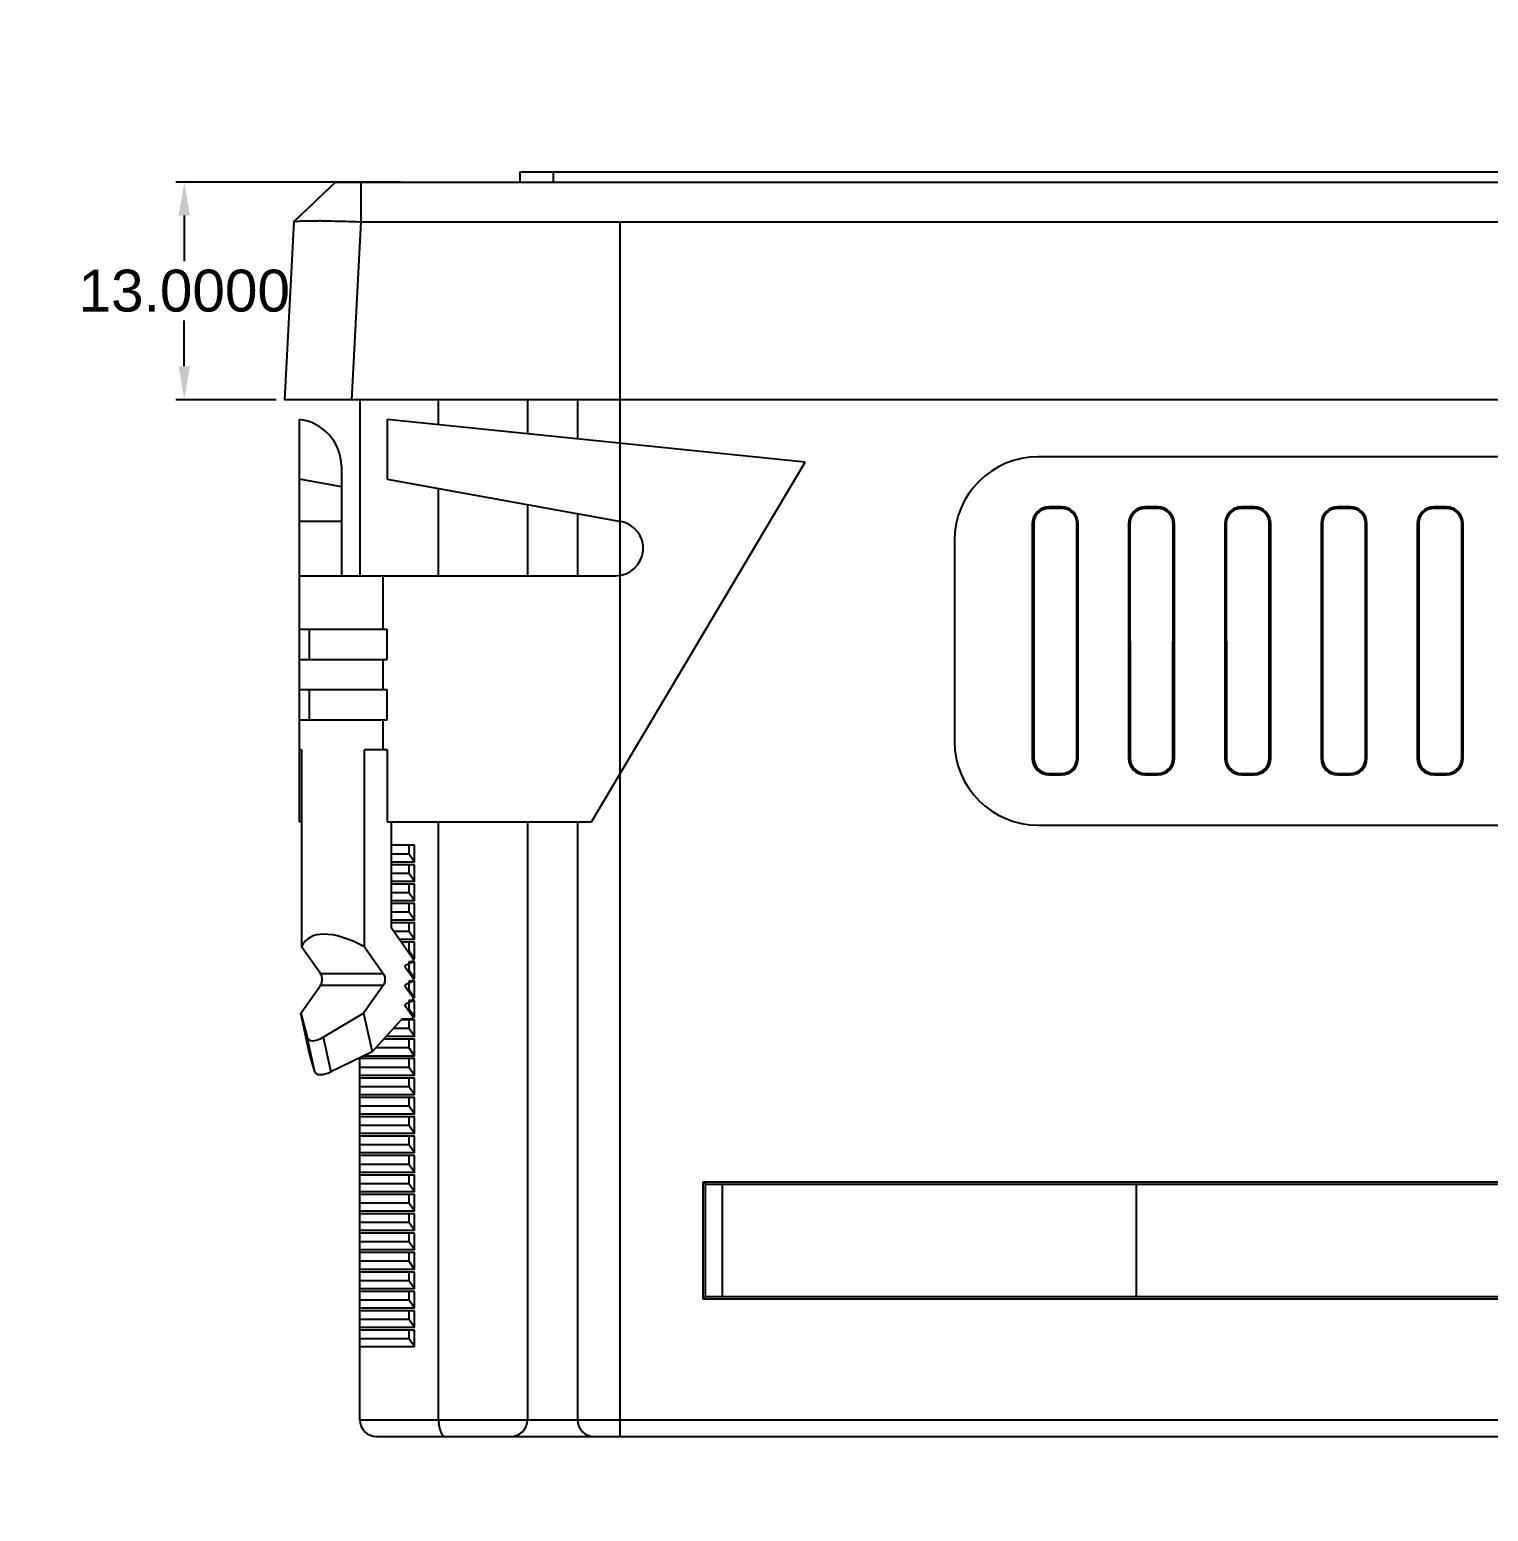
# Model space of a CAD drawing. Header units: millimetres. Extents: x 0 to 3909, y 0 to 1786.
# Drawn here: x 3413.6 to 3500.6, y 1550.8 to 1639.2 of the extents above; entities that cross this region are included whole.
import ezdxf

# ---------------------------------------------------------------- set-up
doc = ezdxf.new("R2010")
doc.units = ezdxf.units.MM
doc.header["$MEASUREMENT"] = 0
doc.layers.get('0').update_dxf_attribs({"linetype": 'CONTINUOUS'})
doc.layers.get('Defpoints').update_dxf_attribs({"linetype": 'CONTINUOUS'})
doc.layers.add('dim', color=82, linetype='CONTINUOUS', lineweight=9)
doc.styles.get("Standard").update_dxf_attribs({"font": 'arial.ttf'})
doc.dimstyles.get("Standard").update_dxf_attribs({"dimtxt": 0.18, "dimasz": 0.18, "dimexe": 0.18, "dimexo": 0.0625, "dimgap": 0.09, "dimtad": 0, "dimtih": 1, "dimtoh": 1, "dimdec": 4, "dimzin": 0, "dimdsep": 46, "dimtxsty": 'Standard', "dimcen": 0.09, "dimadec": 0, "dimazin": 0, "dimtfac": 1, "dimtdec": 4, "dimtofl": 0, "dimtmove": 0, "dimatfit": 3, "dimfxl": 0, "dimtolj": 1, "dimtzin": 0, "dimarcsym": 0})

# ---------------------------------------------------------------- blocks, each defined once
blk = doc.blocks.new('*D45')
at = {"layer": 'Defpoints', "color": 0}
for p in [(3550.554, 1682.024), (3556.689, 1666.169)]:
    blk.add_point(p, dxfattribs=at)
at = {"layer": 'dim', "color": 0, "lineweight": -2}
for p, q in [((3553.531, 1674.096), (3553.711, 1674.096)), ((3553.621, 1674.006), (3553.621, 1674.186)), ((3561.625, 1653.416), (3557.411, 1664.304)), ((3563.625, 1653.416), (3561.625, 1653.416))]:
    blk.add_line(p, q, dxfattribs=at)
at = {"layer": 'dim', "color": 0}
blk.add_solid([(3557.722, 1664.425), (3557.1, 1664.184), (3556.689, 1666.169)], dxfattribs=at)
at = {"layer": 'dim', "color": 0, "insert": (3571.641, 1653.416), "char_height": 2.5, "attachment_point": 5}
blk.add_mtext('\\A1;∅17.0000', dxfattribs=at)
blk = doc.blocks.new('*D46')
at = {"layer": 'Defpoints', "color": 0}
for p in [(3546.8, 1687.903), (3560.443, 1660.289)]:
    blk.add_point(p, dxfattribs=at)
at = {"layer": 'dim', "color": 0, "lineweight": -2}
for p, q in [((3553.531, 1674.096), (3553.711, 1674.096)), ((3553.621, 1674.006), (3553.621, 1674.186)), ((3562.214, 1656.703), (3561.328, 1658.496)), ((3564.214, 1656.703), (3562.214, 1656.703))]:
    blk.add_line(p, q, dxfattribs=at)
at = {"layer": 'dim', "color": 0}
blk.add_solid([(3561.627, 1658.644), (3561.03, 1658.349), (3560.443, 1660.289)], dxfattribs=at)
at = {"layer": 'dim', "color": 0, "insert": (3572.23, 1656.703), "char_height": 2.5, "attachment_point": 5}
blk.add_mtext('\\A1;∅30.8000', dxfattribs=at)
blk = doc.blocks.new('*D47')
at = {"layer": 'Defpoints', "color": 0}
for p in [(3550.253, 1677.446), (3556.99, 1670.747)]:
    blk.add_point(p, dxfattribs=at)
at = {"layer": 'dim', "color": 0, "lineweight": -2}
for p, q in [((3553.531, 1674.096), (3553.711, 1674.096)), ((3553.621, 1674.006), (3553.621, 1674.186)), ((3565.76, 1662.027), (3558.408, 1669.337)), ((3567.76, 1662.027), (3565.76, 1662.027))]:
    blk.add_line(p, q, dxfattribs=at)
at = {"layer": 'dim', "color": 0}
blk.add_solid([(3558.643, 1669.573), (3558.173, 1669.101), (3556.99, 1670.747)], dxfattribs=at)
at = {"layer": 'dim', "color": 0, "insert": (3574.804, 1662.027), "char_height": 2.5, "attachment_point": 5}
blk.add_mtext('\\A1;∅9.5000', dxfattribs=at)
blk = doc.blocks.new('*D48')
at = {"layer": 'Defpoints', "color": 0}
for p in [(3530.632, 1656.728), (3532.337, 1655.683)]:
    blk.add_point(p, dxfattribs=at)
at = {"layer": 'dim', "color": 0, "lineweight": -2}
for p, q in [((3525.126, 1658.877), (3527.126, 1658.877)), ((3527.126, 1658.877), (3530.632, 1656.728))]:
    blk.add_line(p, q, dxfattribs=at)
at = {"layer": 'dim', "color": 0}
blk.add_solid([(3530.806, 1657.012), (3530.458, 1656.444), (3532.337, 1655.683)], dxfattribs=at)
at = {"layer": 'dim', "color": 0, "insert": (3516.578, 1658.877), "char_height": 2.5, "attachment_point": 5}
blk.add_mtext('\\A1;4-R2.0000', dxfattribs=at)
blk = doc.blocks.new('*D57')
at = {"layer": 'Defpoints', "color": 0}
for p in [(3562.151, 1682.466), (3545.092, 1665.727)]:
    blk.add_point(p, dxfattribs=at)
at = {"layer": 'dim', "color": 0, "lineweight": -2}
for p, q in [((3553.531, 1674.096), (3553.711, 1674.096)), ((3553.621, 1674.006), (3553.621, 1674.186)), ((3540.759, 1661.475), (3543.664, 1664.326)), ((3538.759, 1661.475), (3540.759, 1661.475))]:
    blk.add_line(p, q, dxfattribs=at)
at = {"layer": 'dim', "color": 0}
blk.add_solid([(3543.431, 1664.564), (3543.898, 1664.088), (3545.092, 1665.727)], dxfattribs=at)
at = {"layer": 'dim', "color": 0, "insert": (3530.743, 1661.475), "char_height": 2.5, "attachment_point": 5}
blk.add_mtext('\\A1;∅23.9000', dxfattribs=at)
blk = doc.blocks.new('*D44')
at = {"layer": 'Defpoints', "color": 0}
for p in [(3422.804, 1630.133), (3436.213, 1630.133), (3428.782, 1617.133)]:
    blk.add_point(p, dxfattribs=at)
at = {"layer": 'dim', "color": 0, "lineweight": -2}
for p, q in [((3435.713, 1630.133), (3422.304, 1630.133)), ((3422.804, 1628.133), (3422.804, 1625.41)), ((3422.804, 1619.133), (3422.804, 1621.856)), ((3428.282, 1617.133), (3422.304, 1617.133))]:
    blk.add_line(p, q, dxfattribs=at)
at = {"layer": 'dim', "color": 0}
for points in [[(3422.471, 1628.133), (3423.137, 1628.133), (3422.804, 1630.133)], [(3422.471, 1619.133), (3423.137, 1619.133), (3422.804, 1617.133)]]:
    blk.add_solid(points, dxfattribs=at)
at = {"layer": 'dim', "color": 0, "insert": (3422.804, 1623.633), "char_height": 2.5, "attachment_point": 5}
blk.add_mtext('\\A1;13.0000', dxfattribs=at)

msp = doc.modelspace()

# ---------------------------------------------------------------- linework, layer by layer
at = {"color": 7, "linetype": 'Continuous'}
for p, q in [((3442.8322, 1630.73261), (3574.7322, 1630.73261)), ((3442.8322, 1630.73261), (3442.8322, 1630.13261)), ((3444.8322, 1630.73261), (3444.8322, 1630.13261)), ((3431.83591, 1630.13261), (3429.33934, 1627.76345)), ((3431.83591, 1630.13261), (3585.72849, 1630.13261)), ((3433.33386, 1630.13261), (3433.33386, 1627.76345)), ((3429.33934, 1627.76345), (3428.7822, 1617.13261)), ((3429.33934, 1627.76345), (3429.34149, 1627.76738)), ((3433.33386, 1627.76345), (3432.77672, 1617.13261)), ((3433.28314, 1627.7651), (3433.33386, 1627.76345)), ((3433.33386, 1627.76345), (3584.23055, 1627.76345)), ((3568.7322, 1627.73261), (3448.8322, 1627.73261)), ((3448.8322, 1555.23261), (3448.8322, 1627.73261)), ((3588.78221, 1617.13261), (3428.7822, 1617.13261)), ((3433.2822, 1617.13261), (3433.2822, 1606.62944)), ((3437.9822, 1615.63624), (3437.9822, 1617.13261)), ((3443.2822, 1617.13261), (3443.2822, 1615.09597)), ((3446.2822, 1617.13261), (3446.2822, 1614.79016)), ((3429.6822, 1591.93261), (3429.6822, 1615.94893)), ((3459.8699, 1613.40506), (3434.91479, 1615.94893)), ((3434.91479, 1615.94893), (3434.91479, 1612.3935)), ((3543.7822, 1613.73261), (3473.7822, 1613.73261)), ((3432.1822, 1613.18113), (3432.1822, 1606.62944)), ((3432.1822, 1611.94081), (3429.6822, 1612.3935)), ((3434.91479, 1612.3935), (3448.85454, 1609.86933)), ((3437.9822, 1606.62944), (3437.9822, 1611.83806)), ((3443.2822, 1610.87835), (3443.2822, 1606.62944)), ((3446.2822, 1610.33512), (3446.2822, 1606.62944)), ((3475.16777, 1610.73261), (3474.42341, 1610.73261)), ((3474.42341, 1610.64618), (3474.42341, 1610.73261)), ((3475.16777, 1610.64618), (3474.42341, 1610.64618)), ((3475.16777, 1610.64618), (3475.16777, 1610.73261)), ((3480.91212, 1610.73261), (3480.16777, 1610.73261)), ((3480.16777, 1610.64618), (3480.16777, 1610.73261)), ((3480.91212, 1610.64618), (3480.16777, 1610.64618)), ((3480.91212, 1610.64618), (3480.91212, 1610.73261)), ((3486.65648, 1610.73261), (3485.91212, 1610.73261)), ((3485.91212, 1610.64618), (3485.91212, 1610.73261)), ((3486.65648, 1610.64618), (3485.91212, 1610.64618)), ((3486.65648, 1610.64618), (3486.65648, 1610.73261)), ((3492.40083, 1610.73261), (3491.65648, 1610.73261)), ((3491.65648, 1610.64618), (3491.65648, 1610.73261)), ((3492.40083, 1610.64618), (3491.65648, 1610.64618)), ((3492.40083, 1610.64618), (3492.40083, 1610.73261)), ((3498.14518, 1610.73261), (3497.40083, 1610.73261)), ((3497.40083, 1610.64618), (3497.40083, 1610.73261)), ((3498.14518, 1610.64618), (3497.40083, 1610.64618)), ((3498.14518, 1610.64618), (3498.14518, 1610.73261)), ((3432.1822, 1609.86933), (3429.6822, 1609.86933)), ((3473.51026, 1609.73261), (3473.42341, 1609.73261)), ((3473.42341, 1609.73261), (3473.42341, 1595.73261)), ((3473.51026, 1609.73261), (3473.51666, 1595.73261)), ((3476.07452, 1595.73261), (3476.08092, 1609.73261)), ((3476.08092, 1609.73261), (3476.16777, 1609.73261)), ((3476.16777, 1595.73261), (3476.16777, 1609.73261)), ((3479.25461, 1609.73261), (3479.16777, 1609.73261)), ((3479.16777, 1609.73261), (3479.16777, 1595.73261)), ((3479.25461, 1609.73261), (3479.26102, 1595.73261)), ((3481.81888, 1595.73261), (3481.82528, 1609.73261)), ((3481.82528, 1609.73261), (3481.91212, 1609.73261)), ((3481.91212, 1595.73261), (3481.91212, 1609.73261)), ((3484.99897, 1609.73261), (3484.91212, 1609.73261)), ((3484.91212, 1609.73261), (3484.91212, 1595.73261)), ((3484.99897, 1609.73261), (3485.00537, 1595.73261)), ((3487.56323, 1595.73261), (3487.56963, 1609.73261)), ((3487.56963, 1609.73261), (3487.65648, 1609.73261)), ((3487.65648, 1595.73261), (3487.65648, 1609.73261)), ((3490.74332, 1609.73261), (3490.65648, 1609.73261)), ((3490.65648, 1609.73261), (3490.65648, 1595.73261)), ((3490.74332, 1609.73261), (3490.74972, 1595.73261)), ((3493.30758, 1595.73261), (3493.31399, 1609.73261)), ((3493.31399, 1609.73261), (3493.40083, 1609.73261)), ((3493.40083, 1595.73261), (3493.40083, 1609.73261)), ((3496.48767, 1609.73261), (3496.40083, 1609.73261)), ((3496.40083, 1609.73261), (3496.40083, 1595.73261)), ((3496.48767, 1609.73261), (3496.49408, 1595.73261)), ((3499.05194, 1595.73261), (3499.05834, 1609.73261)), ((3499.05834, 1609.73261), (3499.14518, 1609.73261)), ((3499.14518, 1595.73261), (3499.14518, 1609.73261)), ((3468.7822, 1608.73261), (3468.7822, 1596.73261)), ((3429.6822, 1606.62944), (3448.56357, 1606.62944)), ((3434.6822, 1603.42944), (3434.6822, 1606.62944)), ((3429.6822, 1603.42944), (3434.91479, 1603.42944)), ((3430.2588, 1603.42944), (3430.2588, 1601.62944)), ((3434.91479, 1601.62944), (3434.91479, 1603.42944)), ((3429.6822, 1601.62944), (3434.91479, 1601.62944)), ((3434.6822, 1599.82944), (3434.6822, 1601.62944)), ((3429.6822, 1599.82944), (3434.91479, 1599.82944)), ((3430.2588, 1599.82944), (3430.2588, 1598.02944)), ((3434.91479, 1598.02944), (3434.91479, 1599.82944)), ((3429.6822, 1598.02944), (3434.91479, 1598.02944)), ((3434.6822, 1596.22944), (3434.6822, 1598.02944)), ((3429.81025, 1596.22944), (3429.6822, 1596.22944)), ((3429.81025, 1596.22944), (3429.81025, 1584.46817)), ((3434.91479, 1596.22944), (3433.55791, 1596.22944)), ((3433.55791, 1584.46817), (3433.55791, 1596.22944)), ((3434.91479, 1596.22944), (3434.91479, 1591.93261)), ((3473.51666, 1595.73261), (3473.42341, 1595.73261)), ((3476.07452, 1595.73261), (3476.16777, 1595.73261)), ((3479.26102, 1595.73261), (3479.16777, 1595.73261)), ((3481.81888, 1595.73261), (3481.91212, 1595.73261)), ((3485.00537, 1595.73261), (3484.91212, 1595.73261)), ((3487.56323, 1595.73261), (3487.65648, 1595.73261)), ((3490.74972, 1595.73261), (3490.65648, 1595.73261)), ((3493.30758, 1595.73261), (3493.40083, 1595.73261)), ((3496.49408, 1595.73261), (3496.40083, 1595.73261)), ((3499.05194, 1595.73261), (3499.14518, 1595.73261)), ((3474.42341, 1594.82627), (3475.16777, 1594.82627)), ((3474.42341, 1594.82627), (3474.42341, 1594.73261)), ((3474.42341, 1594.73261), (3475.16777, 1594.73261)), ((3475.16777, 1594.82627), (3475.16777, 1594.73261)), ((3480.16777, 1594.82627), (3480.91212, 1594.82627)), ((3480.16777, 1594.82627), (3480.16777, 1594.73261)), ((3480.16777, 1594.73261), (3480.91212, 1594.73261)), ((3480.91212, 1594.82627), (3480.91212, 1594.73261)), ((3485.91212, 1594.82627), (3486.65648, 1594.82627)), ((3485.91212, 1594.82627), (3485.91212, 1594.73261)), ((3485.91212, 1594.73261), (3486.65648, 1594.73261)), ((3486.65648, 1594.82627), (3486.65648, 1594.73261)), ((3491.65648, 1594.82627), (3492.40083, 1594.82627)), ((3491.65648, 1594.82627), (3491.65648, 1594.73261)), ((3491.65648, 1594.73261), (3492.40083, 1594.73261)), ((3492.40083, 1594.82627), (3492.40083, 1594.73261)), ((3497.40083, 1594.82627), (3498.14518, 1594.82627)), ((3497.40083, 1594.82627), (3497.40083, 1594.73261)), ((3497.40083, 1594.73261), (3498.14518, 1594.73261)), ((3498.14518, 1594.82627), (3498.14518, 1594.73261)), ((3429.81025, 1591.93261), (3429.6822, 1591.93261)), ((3434.91479, 1591.93261), (3447.10466, 1591.93261)), ((3435.17319, 1585.57793), (3435.17319, 1591.93261)), ((3437.9822, 1556.23261), (3437.9822, 1591.93261)), ((3443.2822, 1591.93261), (3443.2822, 1556.23261)), ((3446.2822, 1591.93261), (3446.2822, 1556.23261)), ((3473.7822, 1591.73261), (3543.7822, 1591.73261)), ((3436.55604, 1590.53261), (3435.17319, 1590.53261)), ((3435.17319, 1590.03261), (3436.20248, 1590.03261)), ((3436.20248, 1590.53261), (3436.20248, 1590.03261)), ((3436.55604, 1589.53261), (3436.20248, 1590.03261)), ((3436.55604, 1589.53261), (3436.55604, 1590.53261)), ((3436.55604, 1589.53261), (3435.17319, 1589.53261)), ((3436.55604, 1589.37471), (3435.17319, 1589.37471)), ((3435.17319, 1588.87471), (3436.20248, 1588.87471)), ((3436.20248, 1589.37471), (3436.20248, 1588.87471)), ((3436.55604, 1588.37471), (3436.20248, 1588.87471)), ((3436.55604, 1588.37471), (3436.55604, 1589.37471)), ((3436.55604, 1588.37471), (3435.17319, 1588.37471)), ((3436.55604, 1588.21682), (3435.17319, 1588.21682)), ((3436.20248, 1588.21682), (3436.20248, 1587.71682)), ((3436.55604, 1587.21682), (3436.55604, 1588.21682)), ((3435.17319, 1587.71682), (3436.20248, 1587.71682)), ((3436.55604, 1587.21682), (3435.17319, 1587.21682)), ((3436.55604, 1587.05892), (3435.17319, 1587.05892)), ((3436.55604, 1587.21682), (3436.20248, 1587.71682)), ((3436.20248, 1587.05892), (3436.20248, 1586.55892)), ((3436.55604, 1586.05892), (3436.55604, 1587.05892)), ((3435.17319, 1586.55892), (3436.20248, 1586.55892)), ((3436.55604, 1586.05892), (3436.20248, 1586.55892)), ((3436.55604, 1586.05892), (3435.17319, 1586.05892)), ((3436.55604, 1585.90103), (3435.17319, 1585.90103)), ((3436.47368, 1583.73876), (3435.17319, 1585.57793)), ((3435.29828, 1585.40103), (3436.20248, 1585.40103)), ((3436.20248, 1585.90103), (3436.20248, 1585.40103)), ((3436.55604, 1584.90103), (3436.20248, 1585.40103)), ((3436.55604, 1584.90103), (3436.55604, 1585.90103)), ((3430.93337, 1582.87984), (3429.81025, 1584.46817)), ((3433.55791, 1584.46817), (3434.68103, 1582.87984)), ((3436.55604, 1584.90103), (3435.65184, 1584.90103)), ((3436.55604, 1584.74313), (3435.76349, 1584.74313)), ((3436.20248, 1584.74313), (3436.20248, 1584.24313)), ((3436.55604, 1583.74313), (3436.55604, 1584.74313)), ((3436.05179, 1583.3971), (3436.44497, 1583.5727)), ((3436.11704, 1584.24313), (3436.20248, 1584.24313)), ((3436.55604, 1583.74313), (3436.20248, 1584.24313)), ((3436.55604, 1583.58524), (3436.20248, 1583.58524)), ((3436.20248, 1583.58524), (3436.20248, 1583.08524)), ((3436.44497, 1583.5727), (3436.45967, 1583.58205)), ((3436.55604, 1583.74313), (3436.47368, 1583.74313)), ((3436.55604, 1582.58524), (3436.55604, 1583.58524)), ((3430.93337, 1582.87984), (3434.68103, 1582.87984)), ((3436.47368, 1582.58087), (3436.01614, 1583.22793)), ((3436.11704, 1583.08524), (3436.20248, 1583.08524)), ((3436.55604, 1582.58524), (3436.20248, 1583.08524)), ((3436.55604, 1582.58524), (3436.47368, 1582.58524)), ((3429.75319, 1580.50371), (3430.93337, 1582.17273)), ((3434.68103, 1582.17273), (3430.93337, 1582.17273)), ((3434.68103, 1582.17273), (3433.50576, 1580.51064)), ((3436.47368, 1581.42298), (3436.01614, 1582.07004)), ((3436.05179, 1582.23921), (3436.44497, 1582.4148)), ((3436.11704, 1581.92734), (3436.20248, 1581.92734)), ((3436.55604, 1582.42734), (3436.20248, 1582.42734)), ((3436.20248, 1582.42734), (3436.20248, 1581.92734)), ((3436.55604, 1581.42734), (3436.20248, 1581.92734)), ((3436.44497, 1582.4148), (3436.45967, 1582.42416)), ((3436.55604, 1581.42734), (3436.55604, 1582.42734)), ((3436.43533, 1580.31932), (3436.01614, 1580.91214)), ((3436.05179, 1581.08131), (3436.44497, 1581.25691)), ((3436.55604, 1581.26945), (3436.20248, 1581.26945)), ((3436.20248, 1581.26945), (3436.20248, 1580.76945)), ((3436.44497, 1581.25691), (3436.45967, 1581.26626)), ((3436.55604, 1581.42734), (3436.47368, 1581.42734)), ((3436.55604, 1580.26945), (3436.55604, 1581.26945)), ((3430.26809, 1578.18826), (3429.75319, 1580.50371)), ((3429.75319, 1580.50371), (3430.1352, 1579.07514)), ((3431.08556, 1579.07432), (3433.50576, 1580.51064)), ((3433.50576, 1580.51064), (3434.02198, 1578.19512)), ((3434.02198, 1578.19512), (3435.79325, 1580.14861)), ((3436.38533, 1580.14861), (3435.79325, 1580.14861)), ((3436.55604, 1580.11155), (3435.79325, 1580.11155)), ((3436.11704, 1580.76945), (3436.20248, 1580.76945)), ((3436.55604, 1580.26945), (3436.20248, 1580.76945)), ((3436.20248, 1580.11155), (3436.20248, 1579.61155)), ((3436.55604, 1580.26945), (3436.43533, 1580.26945)), ((3436.55604, 1579.11155), (3436.55604, 1580.11155)), ((3430.5938, 1577.01277), (3430.1352, 1579.07514)), ((3431.08556, 1579.07432), (3431.54412, 1577.01209)), ((3436.55604, 1579.11155), (3434.85293, 1579.11155)), ((3435.30629, 1579.61155), (3436.20248, 1579.61155)), ((3436.55604, 1579.11155), (3436.20248, 1579.61155)), ((3430.5938, 1577.01277), (3430.26809, 1578.18826)), ((3434.02198, 1578.19512), (3431.54412, 1577.01209)), ((3434.2564, 1578.45366), (3436.20248, 1578.45366)), ((3436.55604, 1578.95366), (3434.70976, 1578.95366)), ((3436.20248, 1578.95366), (3436.20248, 1578.45366)), ((3436.55604, 1577.95366), (3436.20248, 1578.45366)), ((3436.55604, 1577.95366), (3436.55604, 1578.95366)), ((3433.2822, 1556.23261), (3433.2822, 1577.84192)), ((3436.55604, 1577.79576), (3433.2822, 1577.79576)), ((3433.2822, 1577.29576), (3436.20248, 1577.29576)), ((3436.55604, 1577.95366), (3433.51623, 1577.95366)), ((3436.20248, 1577.79576), (3436.20248, 1577.29576)), ((3436.55604, 1576.79576), (3436.20248, 1577.29576)), ((3436.55604, 1576.79576), (3436.55604, 1577.79576)), ((3436.55604, 1576.79576), (3433.2822, 1576.79576)), ((3436.55604, 1576.63787), (3433.2822, 1576.63787)), ((3436.20248, 1576.63787), (3436.20248, 1576.13787)), ((3436.55604, 1575.63787), (3436.55604, 1576.63787)), ((3433.2822, 1576.13787), (3436.20248, 1576.13787)), ((3436.55604, 1575.63787), (3433.2822, 1575.63787)), ((3436.55604, 1575.63787), (3436.20248, 1576.13787)), ((3436.55604, 1575.47997), (3433.2822, 1575.47997)), ((3433.2822, 1574.97997), (3436.20248, 1574.97997)), ((3436.20248, 1575.47997), (3436.20248, 1574.97997)), ((3436.55604, 1574.47997), (3436.20248, 1574.97997)), ((3436.55604, 1574.47997), (3436.55604, 1575.47997)), ((3436.55604, 1574.47997), (3433.2822, 1574.47997)), ((3436.55604, 1574.32208), (3433.2822, 1574.32208)), ((3433.2822, 1573.82208), (3436.20248, 1573.82208)), ((3436.20248, 1574.32208), (3436.20248, 1573.82208)), ((3436.55604, 1573.32208), (3436.20248, 1573.82208)), ((3436.55604, 1573.32208), (3436.55604, 1574.32208)), ((3436.55604, 1573.32208), (3433.2822, 1573.32208)), ((3436.55604, 1573.16418), (3433.2822, 1573.16418)), ((3436.20248, 1573.16418), (3436.20248, 1572.66418)), ((3436.55604, 1572.16418), (3436.55604, 1573.16418)), ((3433.2822, 1572.66418), (3436.20248, 1572.66418)), ((3436.55604, 1572.16418), (3433.2822, 1572.16418)), ((3436.55604, 1572.00629), (3433.2822, 1572.00629)), ((3436.55604, 1572.16418), (3436.20248, 1572.66418)), ((3436.20248, 1572.00629), (3436.20248, 1571.50629)), ((3436.55604, 1571.00629), (3436.55604, 1572.00629)), ((3433.2822, 1571.50629), (3436.20248, 1571.50629)), ((3436.55604, 1571.00629), (3436.20248, 1571.50629)), ((3436.55604, 1571.00629), (3433.2822, 1571.00629)), ((3436.55604, 1570.8484), (3433.2822, 1570.8484)), ((3433.2822, 1570.3484), (3436.20248, 1570.3484)), ((3436.20248, 1570.8484), (3436.20248, 1570.3484)), ((3436.55604, 1569.8484), (3436.20248, 1570.3484)), ((3436.55604, 1569.8484), (3436.55604, 1570.8484)), ((3453.7822, 1570.43261), (3563.7822, 1570.43261)), ((3453.7822, 1570.43261), (3453.91329, 1570.30152)), ((3453.7822, 1563.43261), (3453.7822, 1570.43261)), ((3453.91329, 1570.30152), (3563.65112, 1570.30152)), ((3453.91637, 1563.56677), (3453.91329, 1570.30152)), ((3454.91329, 1570.30152), (3454.91637, 1563.56677)), ((3479.64804, 1563.56677), (3479.65112, 1570.30152)), ((3436.55604, 1569.8484), (3433.2822, 1569.8484)), ((3436.55604, 1569.6905), (3433.2822, 1569.6905)), ((3436.20248, 1569.6905), (3436.20248, 1569.1905)), ((3436.55604, 1568.6905), (3436.55604, 1569.6905)), ((3433.2822, 1569.1905), (3436.20248, 1569.1905)), ((3436.55604, 1568.6905), (3433.2822, 1568.6905)), ((3436.55604, 1568.53261), (3433.2822, 1568.53261)), ((3436.55604, 1568.6905), (3436.20248, 1569.1905)), ((3436.20248, 1568.53261), (3436.20248, 1568.03261)), ((3436.55604, 1567.53261), (3436.55604, 1568.53261)), ((3433.2822, 1568.03261), (3436.20248, 1568.03261)), ((3436.55604, 1567.53261), (3436.20248, 1568.03261)), ((3436.55604, 1567.53261), (3433.2822, 1567.53261)), ((3436.55604, 1567.37471), (3433.2822, 1567.37471)), ((3433.2822, 1566.87471), (3436.20248, 1566.87471)), ((3436.20248, 1567.37471), (3436.20248, 1566.87471)), ((3436.55604, 1566.37471), (3436.20248, 1566.87471)), ((3436.55604, 1566.37471), (3436.55604, 1567.37471)), ((3436.55604, 1566.37471), (3433.2822, 1566.37471)), ((3436.55604, 1566.21682), (3433.2822, 1566.21682)), ((3436.20248, 1566.21682), (3436.20248, 1565.71682)), ((3436.55604, 1565.21682), (3436.55604, 1566.21682)), ((3433.2822, 1565.71682), (3436.20248, 1565.71682)), ((3436.55604, 1565.21682), (3433.2822, 1565.21682)), ((3436.55604, 1565.05892), (3433.2822, 1565.05892)), ((3436.55604, 1565.21682), (3436.20248, 1565.71682)), ((3436.20248, 1565.05892), (3436.20248, 1564.55892)), ((3436.55604, 1564.05892), (3436.55604, 1565.05892)), ((3433.2822, 1564.55892), (3436.20248, 1564.55892)), ((3436.55604, 1564.05892), (3433.2822, 1564.05892)), ((3436.55604, 1564.05892), (3436.20248, 1564.55892)), ((3436.55604, 1563.90103), (3433.2822, 1563.90103)), ((3433.2822, 1563.40103), (3436.20248, 1563.40103)), ((3436.20248, 1563.90103), (3436.20248, 1563.40103)), ((3436.55604, 1562.90103), (3436.20248, 1563.40103)), ((3436.55604, 1562.90103), (3436.55604, 1563.90103)), ((3453.91637, 1563.56677), (3453.7822, 1563.43261)), ((3563.7822, 1563.43261), (3453.7822, 1563.43261)), ((3563.64804, 1563.56677), (3453.91637, 1563.56677)), ((3436.55604, 1562.90103), (3433.2822, 1562.90103)), ((3436.55604, 1562.74313), (3433.2822, 1562.74313)), ((3433.2822, 1562.24313), (3436.20248, 1562.24313)), ((3436.20248, 1562.74313), (3436.20248, 1562.24313)), ((3436.55604, 1561.74313), (3436.20248, 1562.24313)), ((3436.55604, 1561.74313), (3436.55604, 1562.74313)), ((3436.55604, 1561.74313), (3433.2822, 1561.74313)), ((3436.55604, 1561.58524), (3433.2822, 1561.58524)), ((3436.20248, 1561.58524), (3436.20248, 1561.08524)), ((3436.55604, 1560.58524), (3436.55604, 1561.58524)), ((3433.2822, 1561.08524), (3436.20248, 1561.08524)), ((3436.55604, 1560.58524), (3433.2822, 1560.58524)), ((3436.55604, 1560.58524), (3436.20248, 1561.08524)), ((3433.2822, 1556.23261), (3584.2822, 1556.23261)), ((3434.2822, 1555.23261), (3583.2822, 1555.23261))]:
    msp.add_line(p, q, dxfattribs=at)
msp.add_line((3447.10466, 1591.93261), (3459.8699, 1613.40506))
msp.add_lwpolyline([(3431.78499, 1630.08444), (3431.18182, 1629.51235), (3430.19898, 1628.58058), (3429.34151, 1627.76781)], dxfattribs=at)
for centre, radius, start, end in [((3429.36626, 1627.76255), 0.0269, 166.3442864, 168.9784337), ((3430.81466, 1601.87817), 25.93808, 89.6645514, 89.9324452), ((3473.7822, 1608.73261), 5, 90, 180), ((3474.42341, 1609.73261), 1, 90, 180), ((3475.16777, 1609.73261), 1, 0, 90), ((3480.16777, 1609.73261), 1, 90, 180), ((3480.91212, 1609.73261), 1, 0, 90), ((3485.91212, 1609.73261), 1, 90, 180), ((3486.65648, 1609.73261), 1, 0, 90), ((3491.65648, 1609.73261), 1, 90, 180), ((3492.40083, 1609.73261), 1, 0, 90), ((3497.40083, 1609.73261), 1, 90, 180), ((3498.14518, 1609.73261), 1, 0, 90), ((3448.56357, 1608.26245), 1.63301, 270, 79.7362838), ((3473.7822, 1596.73261), 5, 180, 270), ((3474.42341, 1595.73261), 1, 180, 270), ((3475.16777, 1595.73261), 1, 270, 0), ((3480.16777, 1595.73261), 1, 180, 270), ((3480.91212, 1595.73261), 1, 270, 0), ((3485.91212, 1595.73261), 1, 180, 270), ((3486.65648, 1595.73261), 1, 270, 0), ((3491.65648, 1595.73261), 1, 180, 270), ((3492.40083, 1595.73261), 1, 270, 0), ((3497.40083, 1595.73261), 1, 180, 270), ((3498.14518, 1595.73261), 1, 270, 0), ((3434.2822, 1556.23261), 1, 180, 270), ((3442.2822, 1556.23261), 1, 270, 0), ((3447.2822, 1556.23261), 1, 180, 270)]:
    msp.add_arc(centre, radius, start, end, dxfattribs=at)
for centre, major_axis, ratio, start_param, end_param in [((3429.6822, 1613.43597), (1.76777, -1.95713), 0.90324465, 0.78539816, 2.35619449), ((3474.42341, 1609.73302), (0, 0.91316), 0.9999999, 0, 1.57125368), ((3475.16777, 1609.73302), (0, 0.91316), 0.9999999, -1.57125368, 0), ((3480.16777, 1609.73302), (0, 0.91316), 0.9999999, 0, 1.57125368), ((3480.91212, 1609.73302), (0, 0.91316), 0.9999999, -1.57125368, 0), ((3485.91212, 1609.73302), (0, 0.91316), 0.9999999, 0, 1.57125368), ((3486.65648, 1609.73302), (0, 0.91316), 0.9999999, -1.57125368, 0), ((3491.65648, 1609.73302), (0, 0.91316), 0.9999999, 0, 1.57125368), ((3492.40083, 1609.73302), (0, 0.91316), 0.9999999, -1.57125368, 0), ((3497.40083, 1609.73302), (0, 0.91316), 0.9999999, 0, 1.57125368), ((3498.14518, 1609.73302), (0, 0.91316), 0.9999999, -1.57125368, 0), ((3474.42341, 1595.73302), (0, 0.90675), 0.9999999, -4.71193163, -3.14159265), ((3475.16777, 1595.73302), (0, 0.90675), 0.9999999, -3.14159265, -1.57125368), ((3480.16777, 1595.73302), (0, 0.90675), 0.9999999, -4.71193162, -3.14159265), ((3480.91212, 1595.73302), (0, 0.90675), 0.9999999, -3.14159265, -1.57125368), ((3485.91212, 1595.73302), (0, 0.90675), 0.9999999, -4.71193163, -3.14159265), ((3486.65648, 1595.73302), (0, 0.90675), 0.9999999, -3.14159265, -1.57125368), ((3491.65648, 1595.73302), (0, 0.90675), 0.9999999, -4.71193162, -3.14159265), ((3492.40083, 1595.73302), (0, 0.90675), 0.9999999, -3.14159265, -1.57125368), ((3497.40083, 1595.73302), (0, 0.90675), 0.9999999, -4.71193162, -3.14159265), ((3498.14518, 1595.73302), (0, 0.90675), 0.9999999, -3.14159265, -1.57125368), ((3434.6822, 1580.22818), (-4.6194, 4.6194), 0.41421356, 5.33188566, 6.44908679), ((3431.0282, 1579.66489), (0.84298, 0.68925), 0.47550425, 2.93010952, 4.40504732), ((3431.50997, 1577.49828), (0.89582, 0.53345), 0.42698028, 3.02541863, 4.50035643)]:
    msp.add_ellipse(centre, major_axis=major_axis, ratio=ratio, start_param=start_param, end_param=end_param, dxfattribs=at)
for points, start_tangent, end_tangent in [([(3429.34012, 1627.7689), (3429.44078, 1627.78901), (3429.73697, 1627.80706), (3430.21309, 1627.81622), (3430.84524, 1627.81623)], (0.23628155, 0.97168464), (0.99999938, -0.00111401)), ([(3430.96652, 1627.8158), (3431.60206, 1627.80707), (3432.44559, 1627.78904), (3433.28314, 1627.7651)], (0.99998324, -0.00579034), (0.99947329, -0.03245203)), ([(3436.45967, 1583.58205), (3436.4819, 1583.6113), (3436.49425, 1583.67385)], (0.7633103, 0.64603203), (-0.04711273, 0.99888958)), ([(3436.49425, 1583.67385), (3436.47368, 1583.73876)], (-0.04711272, 0.99888958), (-0.57735028, 0.81649657)), ([(3430.93337, 1582.17273), (3431.02503, 1582.39779), (3431.02505, 1582.65469), (3430.93337, 1582.87984)], (0.57735027, 0.81649658), (-0.57735027, 0.81649658)), ([(3434.68103, 1582.87984), (3434.77269, 1582.65478), (3434.77271, 1582.39788), (3434.68103, 1582.17273)], (0.57735027, -0.81649658), (-0.57735027, -0.81649658)), ([(3435.99543, 1583.29864), (3436.00213, 1583.34115), (3436.02098, 1583.37559), (3436.05179, 1583.3971)], (0, 1), (0.91308173, 0.4077766)), ([(3436.01614, 1583.22793), (3436.0049, 1583.24864), (3435.99784, 1583.27276), (3435.99543, 1583.29864)], (-0.57735027, 0.81649658), (0, 1)), ([(3436.49425, 1582.51595), (3436.47368, 1582.58087)], (-0.04711272, 0.99888958), (-0.57735028, 0.81649657)), ([(3435.99543, 1582.14075), (3436.00213, 1582.18325), (3436.02098, 1582.21769), (3436.05179, 1582.23921)], (0, 1), (0.91308173, 0.4077766)), ([(3436.01614, 1582.07004), (3436.0049, 1582.09075), (3435.99784, 1582.11487), (3435.99543, 1582.14075)], (-0.57735027, 0.81649658), (0, 1)), ([(3436.45967, 1582.42416), (3436.4819, 1582.4534), (3436.49425, 1582.51595)], (0.7633103, 0.64603203), (-0.04711273, 0.99888958)), ([(3435.99543, 1580.98285), (3436.00213, 1581.02536), (3436.02098, 1581.0598), (3436.05179, 1581.08131)], (0, 1), (0.91308173, 0.4077766)), ([(3436.01614, 1580.91214), (3436.0049, 1580.93285), (3435.99784, 1580.95697), (3435.99543, 1580.98285)], (-0.57735027, 0.81649658), (0, 1)), ([(3436.45967, 1581.26626), (3436.4819, 1581.29551), (3436.49425, 1581.35806)], (0.7633103, 0.64603203), (-0.04711273, 0.99888958)), ([(3436.49425, 1581.35806), (3436.47368, 1581.42298)], (-0.04711272, 0.99888958), (-0.57735028, 0.81649657)), ([(3436.38533, 1580.14861), (3436.43385, 1580.17589), (3436.45587, 1580.24282)], (1, 0), (0.02755536, 0.99962028)), ([(3436.45587, 1580.24282), (3436.43533, 1580.31932)], (0.02755537, 0.99962028), (-0.57735028, 0.81649657)), ([(3437.9822, 1556.23261), (3438.01646, 1555.83439), (3438.10999, 1555.51023), (3438.24392, 1555.30284), (3438.39642, 1555.23261)], (0, -1), (1, 0))]:
    msp.add_spline(points, degree=3, dxfattribs=dict(at, start_tangent=start_tangent, end_tangent=end_tangent))

# ---------------------------------------------------------------- dimensions: what is measured, and where the dimension line sits
at = {"layer": 'dim'}
for base, picture, middle in [((3560.4425121852, 1660.28948467), '*D46', (3572.230173378, 1656.7032552597)), ((3545.0918312689, 1665.7269690843), '*D57', (3530.7426046309, 1661.4750263556)), ((3556.6893296389, 1666.1694275655), '*D45', (3571.6409600935, 1653.4163098698)), ((3556.9897355708, 1670.7472900992), '*D47', (3574.804285405, 1662.0273219807))]:
    dim = msp.add_linear_dim(base=base, p1=(0, 0), p2=(0, 0), dimstyle='Standard', override={"dimtxt": 2.5, "dimasz": 2, "dimexe": 0.49975, "dimexo": 0.49975, "dimgap": 0.49975}, dxfattribs=at)
    dim.commit()
    dim.dimension.update_dxf_attribs({"geometry": picture, "text_midpoint": middle, "dimtype": 160})
dim = msp.add_linear_dim(base=(3530.6322035923, 1656.7282542794), p1=(0, 0), p2=(0, 0), text='4-<>', dimstyle='Standard', override={"dimtxt": 2.5, "dimasz": 2, "dimexe": 0.49975, "dimexo": 0.49975, "dimgap": 0.49975}, dxfattribs=at)
dim.commit()
dim.dimension.update_dxf_attribs({"geometry": '*D48', "text_midpoint": (3516.5775023372, 1658.8766686231), "dimtype": 160})
dim = msp.add_linear_dim(base=(3422.80403, 1630.13261), p1=(3428.7822, 1617.13261), p2=(3436.21296, 1630.13261), angle=90, dimstyle='Standard', override={"dimtxt": 2.5, "dimasz": 2, "dimexe": 0.49975, "dimexo": 0.49975, "dimgap": 0.49975}, dxfattribs=at)
dim.commit()
dim.dimension.update_dxf_attribs({"geometry": '*D44', "text_midpoint": (3422.80403, 1623.63261), "dimtype": 160})

doc.saveas('drawing.dxf')
